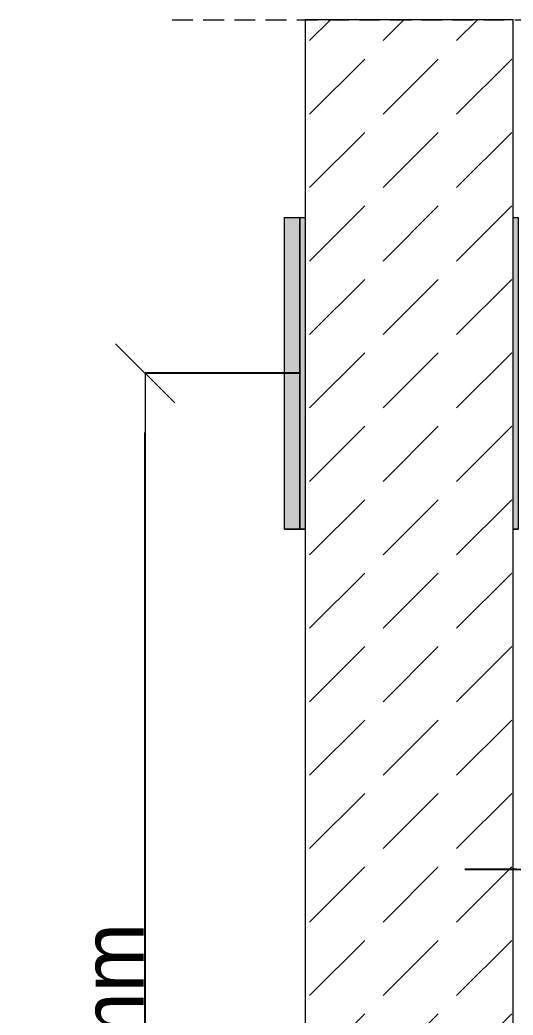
# Model space of a CAD drawing. Header units: millimetres. Extents: x -7826 to 55813, y 465 to 25965.
# Drawn here: x 48603 to 49078, y 8545 to 9503 of the extents above; entities that cross this region are included whole.
import ezdxf

# ---------------------------------------------------------------- set-up
doc = ezdxf.new("R2010")
doc.units = ezdxf.units.MM
doc.linetypes.add('Hidden Line', pattern=[30.00000000000001, 20, -10.00000000000001])
for name, color, linetype, lineweight in [('2D Drafting - General102', 254, 'Continuous', 13), ('2D Drafting - General2', 251, 'Continuous', 15), ('2D Drafting - General81', 251, 'Continuous', 20), ('Annotation - Label5', 161, 'Continuous', 25)]:
    doc.layers.add(name, color=color, linetype=linetype, lineweight=lineweight)
doc.layers.add('Wymiarowanie', color=7, linetype='Continuous')
doc.styles.add('GENERATED_STYLE_3', font='kartika.ttf')
doc.styles.get("Standard").update_dxf_attribs({"font": 'arial.ttf'})
doc.dimstyles.new('GENERATED_STYLE__19', dxfattribs={"dimtxt": 0.18, "dimasz": 91.2, "dimexe": 0.18, "dimexo": 0.0625, "dimgap": 0.09, "dimtad": 0, "dimtih": 1, "dimtoh": 1, "dimdec": 4, "dimzin": 0, "dimdsep": 46, "dimtxsty": 'Standard', "dimcen": 0.09, "dimadec": 0, "dimazin": 0, "dimtfac": 1, "dimtdec": 4, "dimtmove": 0, "dimatfit": 3, "dimldrblk": 'ARROWHEAD_5', "dimfxl": 0, "dimtolj": 1, "dimtzin": 0, "dimarcsym": 0})
doc.dimstyles.new('GENERATED_STYLE__7', dxfattribs={"dimtxt": 60.00000238418579, "dimasz": 56.99999999999999, "dimexe": 0.18, "dimexo": 0, "dimgap": 0.09, "dimtad": 1, "dimdec": 1, "dimlfac": 0.1, "dimzin": 0, "dimdsep": 46, "dimtxsty": 'GENERATED_STYLE_3', "dimblk": 'ARROWHEAD_6', "dimblk1": 'ARROWHEAD_6', "dimblk2": 'ARROWHEAD_6', "dimcen": 0.09, "dimclrd": 161, "dimclre": 161, "dimclrt": 161, "dimadec": 0, "dimazin": 0, "dimtfac": 1, "dimtdec": 4, "dimtmove": 0, "dimatfit": 3, "dimfxl": 0, "dimtolj": 1, "dimtzin": 0, "dimarcsym": 0})

# ---------------------------------------------------------------- blocks, each defined once
blk = doc.blocks.new('ARROWHEAD_6')
at = {"color": 0, "linetype": 'Continuous', "lineweight": 0}
for p, q in [((-0.5, -0.5), (0.5, 0.5)), ((0, 0), (-1, 0))]:
    blk.add_line(p, q, dxfattribs=at)
blk = doc.blocks.new('*D117')
at = {"layer": 'Defpoints', "color": 0, "linetype": 'Continuous'}
for p in [(48724.00798784336, 9162.441919959118), (48872.89980839292, 9162.441919959118), (48877.98680574677, 7662.861844812363)]:
    blk.add_point(p, dxfattribs=at)
at = {"layer": 'Wymiarowanie', "color": 161, "linetype": 'Continuous', "lineweight": -2}
for p, q in [((48872.89980839292, 9162.441919959118), (48723.82798784336, 9162.441919959118)), ((48724.00798784336, 7719.861844812363), (48724.00798784336, 9105.441919959118)), ((48877.98680574677, 7662.861844812363), (48723.82798784336, 7662.861844812363))]:
    blk.add_line(p, q, dxfattribs=at)
at = {"layer": 'Wymiarowanie', "color": 161, "linetype": 'Continuous', "lineweight": -2, "xscale": 56.99999999999999, "yscale": 56.99999999999999, "zscale": 56.99999999999999}
for p, rotation in [((48724.00798784336, 9162.441919959118), 90), ((48724.00798784336, 7662.861844812363), 270)]:
    blk.add_blockref('ARROWHEAD_6', p, dxfattribs=dict(at, rotation=rotation))
at = {"layer": 'Wymiarowanie', "color": 161, "linetype": 'Continuous', "lineweight": 25, "insert": (48692.8698653176, 8412.651882385748), "char_height": 60.00000238418579, "attachment_point": 5, "rotation": 90, "style": 'GENERATED_STYLE_3'}
blk.add_mtext('\\A1;min. 150mm', dxfattribs=at)
blk = doc.blocks.new('ARROWHEAD_5')
at = {"color": 0, "linetype": 'Continuous', "lineweight": 0}
blk.add_line((0, 0), (-1, 0), dxfattribs=at)
blk.add_solid([(-1, 0.2679), (0, 0), (-1, -0.2679), (-1, 0.2679)], dxfattribs=at)

msp = doc.modelspace()

# ---------------------------------------------------------------- hatches: boundary and pattern name
at = {"layer": '2D Drafting - General102', "linetype": 'Continuous'}
for points in [[(48857.89980839291, 9312.44191995911), (48872.89980839292, 9312.44191995911), (48872.89980839292, 9012.441919959118), (48857.89980839291, 9012.441919959118)], [(48857.8998082144, 9312.44191995911), (48872.8998082144, 9312.44191995911), (48872.8998082144, 9012.441919959118), (48857.8998082144, 9012.441919959118)], [(48872.89980839292, 9312.44191995911), (48877.98680592528, 9312.44191995911), (48877.98680592528, 9012.441919959118), (48872.89980839292, 9012.441919959118)], [(48872.8998082144, 9312.44191995911), (48877.98680574676, 9312.44191995911), (48877.98680574676, 9012.441919959118), (48872.8998082144, 9012.441919959118)], [(49082.8998082144, 9012.441919959118), (49077.98680574677, 9012.441919959118), (49077.98680574677, 9312.44191995911), (49082.8998082144, 9312.44191995911)]]:
    msp.add_hatch(color=256, dxfattribs=at).paths.add_polyline_path(points)
at = {"layer": '2D Drafting - General81', "linetype": 'Continuous'}
h = msp.add_hatch(dxfattribs=at)
h.set_pattern_fill('BETON', color=256, style=0, pattern_type=2)
h.set_pattern_definition([(44.99999999999999, (98803.87108439812, -48641.55257159699), (-70.71067811865474, 70.71067811865476), [75, -25]), (44.99999999999999, (98803.87108439812, -48570.84189347834), (-70.71067811865474, 70.71067811865476), [75, -25])])
h.paths.add_polyline_path([(48877.98680574677, 7662.861844812363), (49077.98680574676, 7662.861844812363), (49077.98680574676, 9502.673894273928), (48877.98680574677, 9502.673894273928)])

# ---------------------------------------------------------------- linework, layer by layer
at = {"layer": '2D Drafting - General2', "linetype": 'Hidden Line'}
msp.add_line((48749.80156848898, 9502.673907294771), (49728.03331693558, 9502.673907294771), dxfattribs=at)
at = {"layer": '2D Drafting - General2', "linetype": 'Continuous'}
for p, q in [((48857.89980839291, 9012.441919959118), (48857.89980839291, 9312.44191995911)), ((48857.89980839291, 9312.44191995911), (48877.98680592528, 9312.44191995911)), ((48857.8998082144, 9012.441919959118), (48857.8998082144, 9312.44191995911)), ((48857.8998082144, 9312.44191995911), (48877.98680574676, 9312.44191995911)), ((48872.89980839292, 9012.441919959118), (48872.89980839292, 9312.44191995911)), ((48872.8998082144, 9012.441919959118), (48872.8998082144, 9312.44191995911)), ((49077.98680574677, 9312.44191995911), (49082.8998082144, 9312.44191995911)), ((48857.89980839291, 9012.441919959118), (48877.98680592528, 9012.441919959118)), ((48857.8998082144, 9012.441919959118), (48877.98680574676, 9012.441919959118)), ((49077.98680574677, 9012.441919959118), (49082.8998082144, 9012.441919959118))]:
    msp.add_line(p, q, dxfattribs=at)
at = {"layer": '2D Drafting - General2', "linetype": 'Continuous', "flags": 128}
for points in [[(48877.98680574677, 7662.861844812363), (49077.98680574676, 7662.861844812363), (49077.98680574676, 9502.673894273928), (48877.98680574677, 9502.673894273928)], [(48857.89980839291, 9312.44191995911), (48872.89980839292, 9312.44191995911), (48872.89980839292, 9012.441919959118), (48857.89980839291, 9012.441919959118)], [(48857.8998082144, 9312.44191995911), (48872.8998082144, 9312.44191995911), (48872.8998082144, 9012.441919959118), (48857.8998082144, 9012.441919959118)], [(48872.89980839292, 9312.44191995911), (48877.98680592528, 9312.44191995911), (48877.98680592528, 9012.441919959118), (48872.89980839292, 9012.441919959118)], [(48872.8998082144, 9312.44191995911), (48877.98680574676, 9312.44191995911), (48877.98680574676, 9012.441919959118), (48872.8998082144, 9012.441919959118)], [(49082.8998082144, 9012.441919959118), (49077.98680574677, 9012.441919959118), (49077.98680574677, 9312.44191995911), (49082.8998082144, 9312.44191995911)]]:
    msp.add_lwpolyline(points, close=True, dxfattribs=at)

# ---------------------------------------------------------------- dimensions: what is measured, and where the dimension line sits
at = {"layer": 'Wymiarowanie', "color": 161, "linetype": 'Continuous', "lineweight": 25}
dim = msp.add_linear_dim(base=(48724.00798784336, 9162.441919959118), p1=(48877.98680574677, 7662.861844812363), p2=(48872.89980839292, 9162.441919959118), angle=90, text='min. 150mm', dimstyle='GENERATED_STYLE__7', dxfattribs=at)
dim.commit()
dim.dimension.update_dxf_attribs({"geometry": '*D117', "text_midpoint": (48692.8698653176, 8412.651882385748)})

# ---------------------------------------------------------------- leaders
at = {"layer": 'Annotation - Label5', "linetype": 'Continuous', "path_type": 1, "annotation_type": 0, "has_hookline": 1, "hookline_direction": 0, "text_width": 413.9017735334243}
msp.add_leader([(49031.69575067603, 8685.11501885705), (49831.74539655112, 8682.509375999904)], dimstyle='GENERATED_STYLE__19', dxfattribs=at)

doc.saveas('drawing.dxf')
